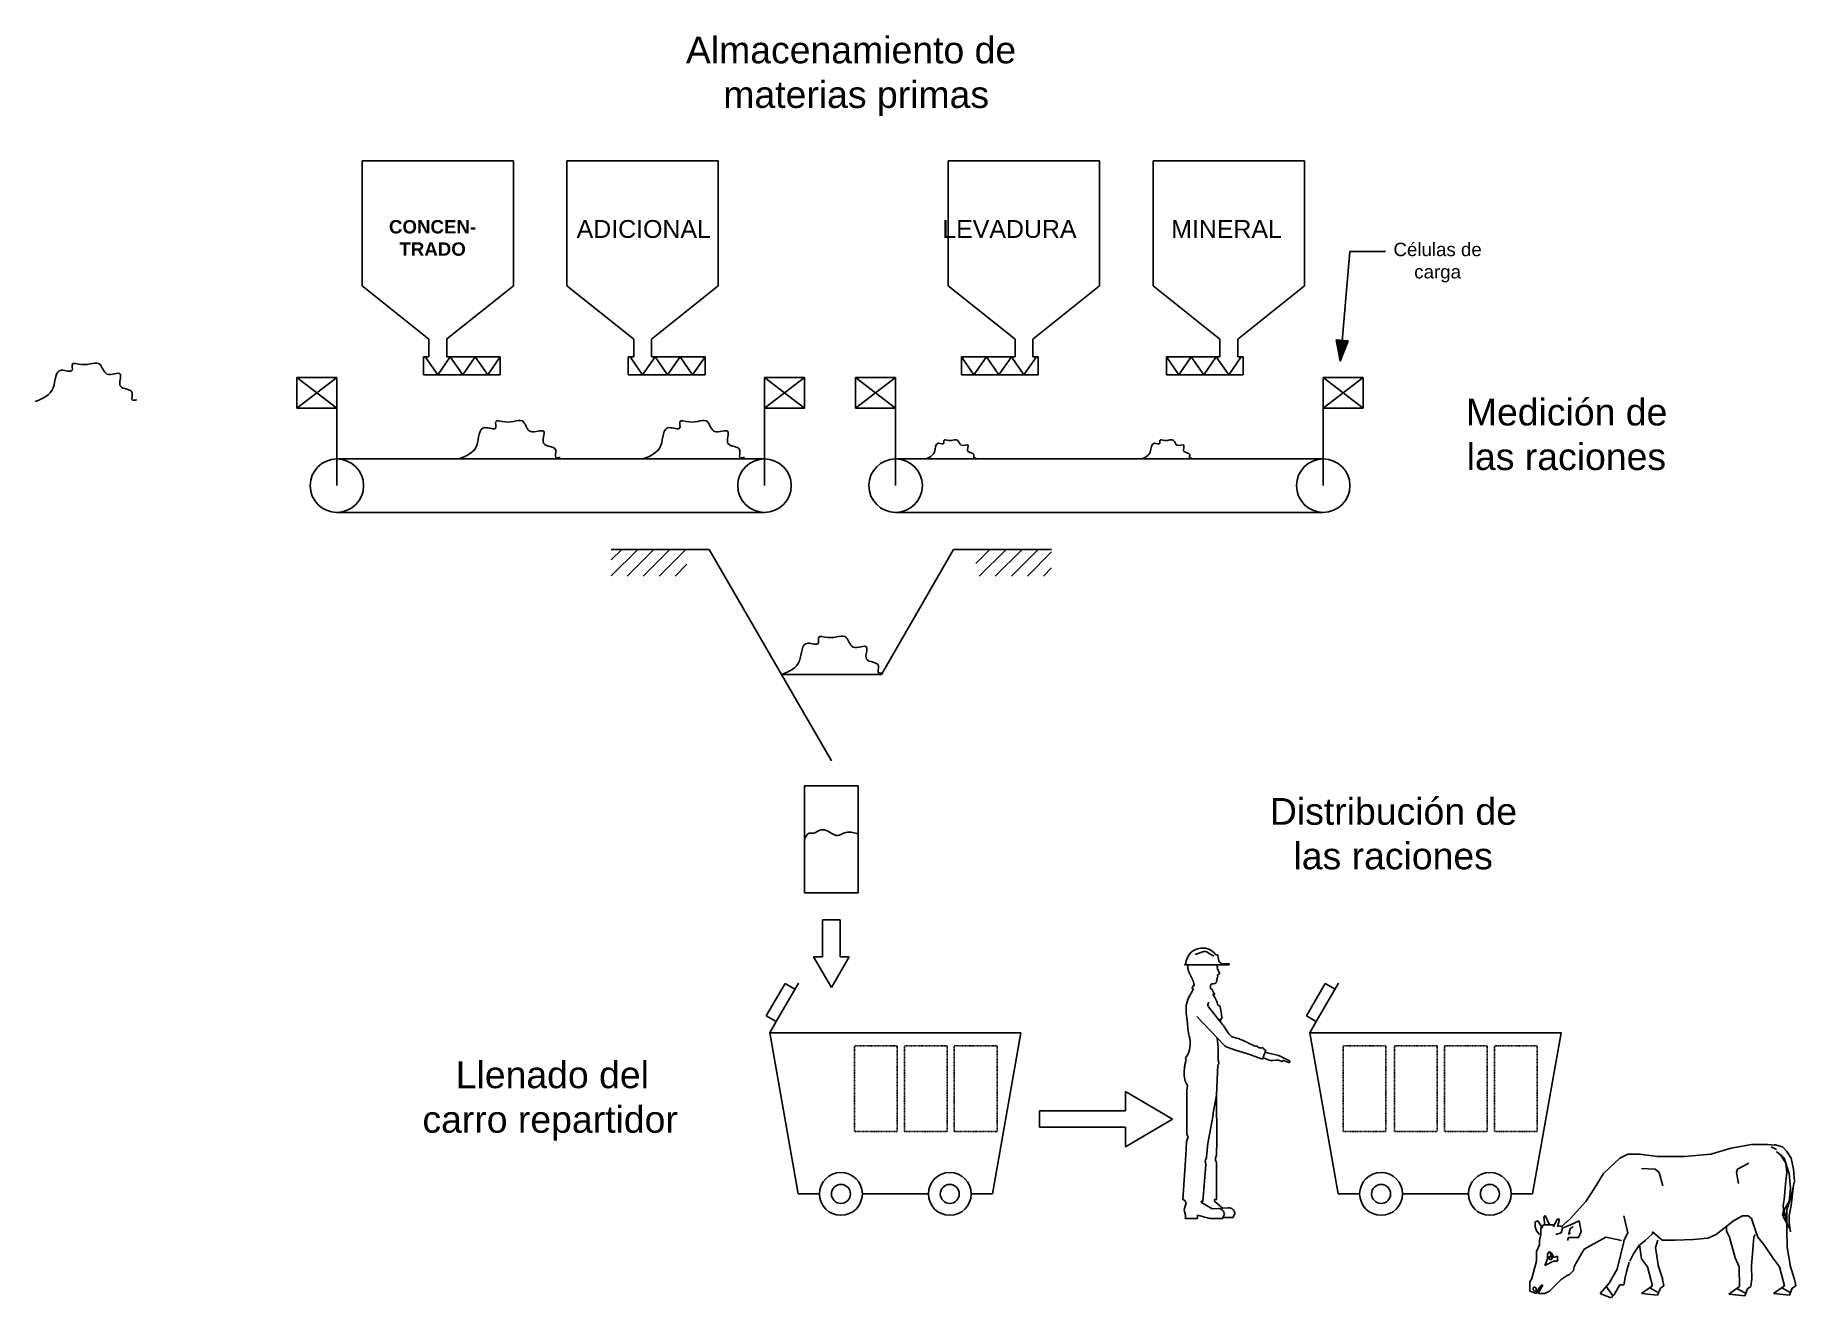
# Model space of a CAD drawing. Header units: millimetres. Extents: x 546 to 10419, y -3147 to 3936.
import ezdxf
from ezdxf import colors
from ezdxf.entities.mleader import LeaderData, LeaderLine
from ezdxf.math import Vec2, Vec3

# ---------------------------------------------------------------- set-up
doc = ezdxf.new("R2010")
doc.units = ezdxf.units.MM
doc.header["$LTSCALE"] = 0.1
doc.linetypes.add('ACAD_ISO03W100', pattern=[30, 12, -18])
for name, color, linetype in [('1_6_1_ANIMALES', 7, 'Continuous'), ('Arrow', 7, 'Continuous'), ('Containers', 7, 'Continuous'), ('ConveyorBelt', 7, 'Continuous'), ('Gates', 7, 'Continuous'), ('HidContainers', 7, 'ACAD_ISO03W100'), ('Hopper', 7, 'Continuous'), ('Texto', 7, 'Continuous'), ('UberCow', 7, 'Continuous')]:
    doc.layers.add(name, color=color, linetype=linetype)
doc.styles.get("Standard").update_dxf_attribs({"font": 'arial.ttf'})

# ---------------------------------------------------------------- blocks, each defined once
blk = doc.blocks.new('A$C38B57B0F')
at = {"color": 7, "linetype": 'Continuous'}
for points in [[(6.59, 52.81, 0.692726), (0.58, 51.11)], [(5.06, 53.24, 0.226877), (3.76, 53.37)], [(0.28, 50.83, 0.389983), (0.58, 51.11)], [(0.96, 50.83, 0.015987), (0.96, 50.25)], [(0.96, 50.25, 0.06008), (1.02, 49.89)], [(7.02, 52.58, 0.427331), (6.66, 52.83)], [(6.87, 50.28, 0.371353), (6.89, 50.04)], [(6.87, 50.28, 0.201449), (6.9, 50.4)], [(6.92, 49.99, 0.097149), (6.89, 50.04)], [(7.2, 51.59, 0.065543), (7.22, 51.51)], [(7.22, 51.51, 0.291822), (8.05, 50.99)], [(1.8, 46.08, 0.136112), (1.96, 46.63)], [(2.11, 46, 0.049019), (1.83, 45.48)], [(2.26, 46.58, 0.076394), (2.21, 46.99)], [(5.85, 46.99, 0.414214), (5.55, 46.69)], [(5.55, 46.08, 0.013597), (5.55, 46)], [(5.86, 45.94, 0.120874), (6.06, 45.4)], [(6.15, 46.99, 0.414213), (6.76, 47.6)], [(6.83, 48, 0.333283), (6.76, 47.6)], [(6.83, 48, 0.425323), (6.83, 48.13)], [(6.98, 48.83, 0.369055), (6.92, 48.73)], [(6.92, 48.24, 0.391022), (6.99, 48.35)], [(7.21, 48.91, 0.438781), (7.3, 49.11)], [(1.15, 44.31, 0.161542), (0.74, 40.63)], [(5.22, 43.32, 0.443083), (5.1, 42.43)], [(7.03, 42.69, 0.063949), (5.98, 44.96)], [(6.4, 44.85, 0.016026), (6.06, 45.4)], [(7.79, 39.98, 0.067829), (7.35, 42.69)], [(0.89, 39.11, 0.048902), (1.35, 36.08)], [(7.49, 39.39, 0.00823), (7.49, 39.72, 0.006713), (7.49, 39.98)], [(8.24, 38.41, 0.020725), (7.95, 38.82)], [(0.76, 32.47, 0.197435), (1.35, 36.08)], [(9.19, 37, 0.217672), (10.47, 36.2)], [(11.95, 35.69, 0.07356), (10.26, 36.23)], [(12.42, 35.47, 0.026226), (12.45, 35.45)], [(8.25, 34.71, 0.116337), (8.83, 34.33)], [(12.91, 35.25, 0.089934), (13, 35.18)], [(13.73, 32.73, 0.013147), (13.42, 32.83)], [(13.98, 34.71, 0.021373), (14.45, 34.5)], [(14.45, 34.5, 0.203959), (14.69, 34.51)], [(14.91, 34.44, 0.414212), (14.71, 34.52)], [(14.92, 34.42, 0.198912), (15.09, 34.26)], [(15.18, 34.23, 0.116434), (15.87, 34.15)], [(16.06, 34.14, 0.116434), (15.92, 34.16)], [(16.16, 32.19, 0.072027), (16.07, 32.22)], [(16.22, 33.92, 0.414212), (16.13, 34.11)], [(16.22, 33.92, 0.414214), (16.26, 33.84)], [(16.4, 32.06, 0.035491), (16.59, 31.97)], [(16.54, 33.28, 0.027671), (16.7, 33.23)], [(19.45, 32.52, 0.058821), (19.12, 32.65)], [(0.58, 31.54, 0.082763), (0.27, 28.51)], [(0.57, 31.5, 0.082763), (0.27, 28.47)], [(0.27, 28.47, 0.109772), (0.88, 26.65)], [(17.3, 31.72, 0.116434), (17.99, 31.64)], [(19.31, 31.63, 0.116434), (18.62, 31.71)], [(19.83, 31.44, 0.414212), (20.03, 31.53, 0.414212), (19.94, 31.72)], [(21.21, 31.26, 0.414212), (21.42, 31.36, 0.378246), (21.34, 31.56)], [(0.88, 26.65, 0.036176), (0.81, 22.44)], [(0.81, 22.44, 0.013622), (0.81, 22.36)], [(0.75, 15.58, 0.093886), (0.7, 15.36)], [(0.81, 16.91, 0.176713), (0.95, 16.51)], [(1.01, 16.18, 0.284079), (0.96, 16.5)], [(0.6, 12.67, 0.008212), (0.61, 12.69)], [(0.6, 12.67, 0.008212), (0.61, 12.69)], [(0.6, 12.64, 0.008212), (0.6, 12.66)], [(0.6, 12.64, 0.008212), (0.6, 12.66)], [(4.59, 11.86, 0.265986), (4.57, 10.96)], [(4.6, 10.79, 0.145059), (4.57, 10.96)], [(4.6, 11.87, 0.116433), (4.73, 12.26)], [(6.59, 12.28, 0.265987), (6.64, 11.38)], [(6.59, 12.28, 0.116433), (6.69, 12.69)], [(6.69, 3.82), (6.69, 11.21, 0.14506), (6.64, 11.38)], [(0.66, 3.14, 0.005303), (0.24, 3.71)], [(0.31, 1.99, 0.140426), (0.3, 1.4)], [(4.89, 0.11, 0.05148), (2.93, 0.62)], [(4.89, 0.11, 0.089818), (5.42, 0.01)], [(8.31, 0.77, 0.430511), (7.03, 1.98)], [(10.39, 0.93, 0.430512), (9.11, 2.14)]]:
    blk.add_lwpolyline(points, format="xyb", dxfattribs=at)
for points in [[(2.42, 52.9), (3.76, 53.37)], [(5.06, 53.24), (6.21, 52.53)], [(8.04, 50.98), (9.24, 50.98), (9.24, 50.83), (0.28, 50.83)], [(1.02, 49.89), (1.03, 49.87), (1.03, 49.84), (1.04, 49.82), (1.05, 49.8), (1.06, 49.76), (1.07, 49.73), (1.08, 49.7), (1.09, 49.68), (1.09, 49.65), (1.1, 49.63), (1.11, 49.6), (1.12, 49.57), (1.13, 49.55), (1.14, 49.53), (1.15, 49.5), (1.16, 49.47), (1.17, 49.45), (1.17, 49.43), (1.18, 49.41), (1.19, 49.39), (1.2, 49.37), (1.21, 49.34), (1.22, 49.31), (1.23, 49.29), (1.24, 49.26), (1.25, 49.25), (1.26, 49.21), (1.27, 49.19), (1.28, 49.17), (1.29, 49.14), (1.3, 49.11), (1.31, 49.09), (1.32, 49.07), (1.33, 49.06), (1.34, 49.03), (1.36, 49), (1.37, 48.97), (1.38, 48.95), (1.39, 48.92), (1.41, 48.89), (1.42, 48.87), (1.43, 48.84), (1.45, 48.81), (1.47, 48.77), (1.49, 48.74), (1.5, 48.71), (1.53, 48.66), (1.55, 48.62), (1.58, 48.56), (1.61, 48.51), (1.65, 48.43), (1.68, 48.37), (1.7, 48.33), (1.71, 48.3), (1.74, 48.25), (1.75, 48.23), (1.76, 48.21), (1.78, 48.17), (1.8, 48.13), (1.81, 48.11), (1.83, 48.08), (1.84, 48.06), (1.85, 48.04), (1.85, 48.02), (1.87, 47.99), (1.88, 47.97), (1.89, 47.95), (1.9, 47.93), (1.91, 47.9), (1.92, 47.87), (1.93, 47.85), (1.94, 47.82), (1.95, 47.8), (1.96, 47.78), (1.97, 47.76), (1.98, 47.74), (1.98, 47.72), (1.99, 47.7), (2, 47.67), (2.01, 47.65), (2.02, 47.62), (2.03, 47.6), (2.04, 47.58), (2.05, 47.55), (2.06, 47.53), (2.06, 47.51), (2.07, 47.48), (2.08, 47.45), (2.09, 47.42), (2.1, 47.4), (2.11, 47.37), (2.11, 47.35), (2.12, 47.33), (2.13, 47.31), (2.13, 47.29), (2.14, 47.27), (2.15, 47.23), (2.16, 47.2), (2.16, 47.18), (2.17, 47.15), (2.18, 47.13), (2.19, 47.1), (2.19, 47.07), (2.2, 47.05), (2.2, 47.02), (2.21, 46.99)], [(6.59, 52.81), (6.66, 52.83)], [(6.9, 50.4), (6.82, 50.83)], [(7.3, 49.11), (6.92, 49.99)], [(7.02, 52.58), (7.2, 51.59)], [(1.8, 46.08), (2.11, 46)], [(1.96, 46.63), (2.26, 46.58)], [(5.55, 46.69), (5.55, 46)], [(5.55, 46), (5.86, 45.94)], [(5.85, 46.99), (6.15, 46.99)], [(6.92, 48.24), (6.76, 48.2)], [(6.83, 48.13), (6.76, 48.2)], [(6.99, 48.35), (6.92, 48.73)], [(6.98, 48.83), (7.21, 48.91)], [(1.15, 44.31), (1.83, 45.48)], [(5.09, 42.42), (7.95, 38.82)], [(5.98, 44.96), (6.4, 44.85)], [(7.03, 42.69), (7.35, 42.69)], [(0.74, 40.63), (0.89, 39.11)], [(2.78, 40.48), (8.25, 34.71)], [(7.49, 39.98), (7.79, 39.98)], [(7.04, 34.26), (6.88, 36.15)], [(8.24, 38.41), (9.19, 37)], [(11.95, 35.69), (12.45, 35.45)], [(12.45, 35.45), (12.86, 35.3)], [(12.91, 35.25), (12.86, 35.31)], [(0.66, 32.49), (0.51, 31.9)], [(0.66, 32.49), (0.51, 31.9)], [(0.51, 31.9), (0.66, 31.87)], [(0.51, 31.9), (0.66, 31.87)], [(0.66, 31.83), (0.57, 31.5)], [(0.66, 31.87), (0.58, 31.54)], [(0.66, 31.87), (0.58, 31.54)], [(0.66, 32.49), (0.76, 32.47)], [(0.66, 32.49), (0.76, 32.47)], [(7.04, 34.26), (7.04, 31.45)], [(8.83, 34.33), (10.5, 33.72)], [(10.5, 33.72), (13.42, 32.83)], [(13, 35.18), (13.98, 34.7)], [(13.73, 32.73), (15.96, 31.91)], [(14.69, 34.51), (14.71, 34.52)], [(14.91, 34.44), (14.92, 34.42)], [(15.09, 34.26), (15.18, 34.23)], [(15.87, 34.15), (15.92, 34.16)], [(16.62, 33.71), (15.96, 31.91)], [(16.06, 34.14), (16.13, 34.11)], [(16.4, 32.06), (16.16, 32.19)], [(16.22, 33.92), (16.22, 33.92)], [(16.26, 33.84), (16.62, 33.71)], [(16.54, 33.28), (16.47, 33.31)], [(16.59, 31.97), (17.3, 31.72)], [(16.7, 33.23), (19.12, 32.65)], [(19.45, 32.52), (21.34, 31.56)], [(6.73, 24.66), (6.97, 30.8)], [(6.97, 30.84), (7.12, 30.82)], [(6.97, 30.84), (7.12, 30.82)], [(7.04, 31.45), (7.19, 31.42)], [(7.04, 31.45), (7.19, 31.42)], [(7.12, 30.82), (7.19, 31.21)], [(7.12, 30.82), (7.19, 31.21)], [(7.19, 31.42), (7.19, 31.23)], [(7.19, 31.42), (7.19, 31.23)], [(18.62, 31.71), (17.99, 31.64)], [(19.83, 31.44), (19.31, 31.63)], [(21.21, 31.26), (19.94, 31.72)], [(0.81, 16.87), (0.81, 22.36)], [(6, 20.77), (6.73, 24.66)], [(6.76, 15.54), (6.73, 24.66)], [(4.97, 15.02), (6.06, 20.76)], [(0.61, 12.69), (0.7, 15.36)], [(0.75, 15.58), (1.01, 16.18)], [(4.97, 15.06), (4.73, 12.26)], [(6.76, 15.57), (6.69, 12.69)], [(0, 3.73), (0.6, 12.67)], [(4.6, 10.79), (3.96, 3.42)], [(0, 3.73), (0.24, 3.71)], [(6.35, 3.82), (6.29, 3.43)], [(6.69, 3.82), (6.35, 3.82)], [(0.3, 1.4), (0.51, 0.62)], [(0.66, 3.14), (0.31, 1.99)], [(0.51, 0.62), (0.51, 0.01)], [(0.51, 0.01), (2.93, 0.01)], [(2.93, 0.62), (2.93, 0.01)], [(3.62, 3.45), (3.75, 3.19)], [(3.96, 3.42), (3.62, 3.45)], [(3.75, 3.19), (5.87, 1.91)], [(5.42, 0.01), (8.01, 0.01)], [(5.87, 1.91), (7.03, 1.98)], [(6.29, 3.43), (7.95, 2.08)], [(7.95, 2.08), (9.11, 2.14)], [(8.01, 0.16), (8.31, 0.77)], [(8.01, 0.17), (10.09, 0.17)], [(8.01, 0.16), (8.01, 0.01)], [(8.01, 0.16), (8.01, 0.01)], [(10.09, 0.32), (10.39, 0.93)], [(10.09, 0.17), (10.09, 0.32)], [(10.09, 0.17), (10.09, 0.32)]]:
    blk.add_lwpolyline(points, dxfattribs=at)
blk.add_point((0.5, 0), dxfattribs=at)

msp = doc.modelspace()

# ---------------------------------------------------------------- hatches: boundary and pattern name
at = {"layer": 'Gates'}
h = msp.add_hatch(color=256, dxfattribs=at)
h.dxf.hatch_style = 1
h.paths.add_polyline_path([(7841.2, 2226.4), (7864.7, 2107.1), (7908.3, 2220.6)])
h = msp.add_hatch(dxfattribs=at)
h.set_pattern_fill('ANSI31', color=256, scale=20)
h.paths.add_polyline_path([(4201.2, 1051), (4076.2, 1051), (3776.2, 1051), (3776.2, 901.3), (4201.2, 901.3)])
h = msp.add_hatch(dxfattribs=at)
h.set_pattern_fill('ANSI31', color=256, scale=20)
h.paths.add_polyline_path([(5820.8, 1051), (5945.8, 1051), (6245.8, 1051), (6245.8, 901.3), (5820.8, 901.3)])

# ---------------------------------------------------------------- linework, layer by layer
for p, q in [((10371.4, -2865.9), (10368.3, -2763.2)), ((9615.1, -2777.7), (9670.4, -2823.9)), ((9631.5, -2865.9), (9645.7, -2823.9)), ((9670.4, -2823.9), (9743, -2823.9)), ((9743, -2823.9), (9845.4, -2820.9)), ((9845.4, -2820.9), (9925, -2813)), ((9925, -2813), (9971.6, -2792.2)), ((10046.7, -2806.5), (10079.8, -2922.4)), ((10184.5, -2806.5), (10171.8, -2944.9)), ((10205.3, -2806.5), (10240.2, -2848.2)), ((10240.2, -2848.2), (10293.9, -2929.1)), ((9643.8, -2937.6), (9631.5, -2865.9)), ((10171.2, -2965.9), (10171.8, -2944.9)), ((10383.6, -2937.6), (10371.4, -2865.9))]:
    msp.add_line(p, q)
at = {"layer": '1_6_1_ANIMALES', "color": 7, "linetype": 'Continuous'}
for p, q in [((9340.3, -2449.2), (9432.3, -2363.1)), ((9432.3, -2363.1), (9476.8, -2342.3)), ((9476.8, -2342.3), (9542.2, -2342.3)), ((9542.2, -2342.3), (9643.8, -2353.6)), ((9643.8, -2353.6), (9795.4, -2353.6)), ((9795.4, -2353.6), (9942.9, -2342.3)), ((9942.9, -2342.3), (10057, -2308.2)), ((10057, -2308.2), (10171.2, -2287.5)), ((10171.2, -2287.5), (10260.2, -2287.5)), ((10260.2, -2287.5), (10300.8, -2290.7)), ((10280.2, -2300.1), (10311.6, -2316.1)), ((10297.3, -2287.5), (10344.6, -2300.1)), ((10311.6, -2326.5), (10353.3, -2363.1)), ((10332.1, -2342.3), (10362.3, -2391)), ((10338.1, -2347.4), (10348.7, -2367.4)), ((10344.6, -2300.1), (10368.3, -2326.5)), ((10353.3, -2363.1), (10381.2, -2449.2)), ((10368.3, -2326.5), (10393.6, -2363.1)), ((10393.6, -2363.1), (10406.2, -2425.9)), ((9290.2, -2532.6), (9340.3, -2449.2)), ((9554.1, -2421.7), (9630.8, -2425.9)), ((9630.8, -2425.9), (9653, -2444.2)), ((9653, -2444.2), (9672.5, -2518.6)), ((10091.2, -2425.9), (10087, -2444.2)), ((10087, -2444.2), (10098.2, -2506.7)), ((10156.1, -2391), (10091.2, -2425.9)), ((10362.3, -2391), (10368.3, -2444.2)), ((10368.3, -2444.2), (10362.3, -2490.2)), ((10381.2, -2449.2), (10389.2, -2532.6)), ((10406.2, -2425.9), (10411.3, -2493.7)), ((9241.4, -2606.2), (9290.2, -2532.6)), ((10362.3, -2490.2), (10353.3, -2595.3)), ((10389.2, -2532.6), (10381.2, -2606.2)), ((10406.2, -2518.6), (10389.2, -2589.5)), ((10406.2, -2514.4), (10393.6, -2630.1)), ((10411.3, -2493.7), (10406.2, -2514.4)), ((9155, -2702), (9241.4, -2606.2)), ((10353.3, -2653.4), (10344.6, -2679.6)), ((10353.3, -2595.3), (10348.7, -2630.1)), ((10348.7, -2630.1), (10353.3, -2686.6)), ((10381.2, -2606.2), (10353.3, -2653.4)), ((10353.3, -2653.4), (10368.3, -2728.5)), ((10389.2, -2589.5), (10368.3, -2653.4)), ((10368.3, -2653.4), (10368.3, -2679.6)), ((10393.6, -2630.1), (10381.2, -2686.6)), ((8972.3, -2714.6), (8957.4, -2721.3)), ((8957.4, -2721.3), (8957.4, -2749.3)), ((8957.4, -2749.3), (8965.6, -2771.6)), ((8997.7, -2756.1), (8972.3, -2714.6)), ((9004.7, -2738.1), (8989.4, -2756.1)), ((8989.4, -2756.1), (8989.4, -2792.2)), ((9038.1, -2738.1), (9004.7, -2738.1)), ((9005.7, -2694.2), (9013.9, -2685.4)), ((9011.2, -2738.1), (9005.7, -2694.2)), ((9013.9, -2685.4), (9038.1, -2738.1)), ((9065.6, -2738.1), (9038.1, -2738.1)), ((9060.3, -2749.3), (9080.6, -2706.3)), ((9080.6, -2706.3), (9094.1, -2706.3)), ((9094, -2706.3), (9082.7, -2749.3)), ((9110.4, -2749.3), (9084.7, -2741.6)), ((9103.1, -2749.3), (9155, -2702)), ((9103.1, -2782.6), (9110.4, -2756.1)), ((9110.4, -2756.1), (9155, -2738.1)), ((9155, -2756.1), (9143.5, -2792.2)), ((9155, -2738.1), (9205.1, -2714.6)), ((9171.3, -2749.3), (9155, -2756.1)), ((9205.1, -2714.6), (9216.3, -2774.7)), ((9454.2, -2686.6), (9476.8, -2782.6)), ((9971.6, -2792.2), (10070.5, -2714.6)), ((10029.5, -2749.3), (10029.5, -2771.6)), ((10070.5, -2714.6), (10120.6, -2686.6)), ((10120.6, -2686.6), (10151.6, -2686.6)), ((10151.6, -2686.6), (10171.2, -2702)), ((10171.2, -2702), (10192, -2763.2)), ((10192, -2763.2), (10205.3, -2806.5)), ((10344.6, -2679.6), (10353.3, -2702)), ((10353.3, -2702), (10368.3, -2728.5)), ((10368.3, -2679.6), (10368.3, -2728.5)), ((10368.3, -2728.5), (10368.3, -2763.2)), ((10368.3, -2728.5), (10381.2, -2756.1)), ((10381.2, -2686.6), (10381.2, -2728.5)), ((10381.2, -2728.5), (10389.2, -2777.7)), ((8965.6, -2771.6), (8980.9, -2792.2)), ((8980.9, -2849.2), (8965.6, -2888.1)), ((8989.4, -2792.2), (8980.9, -2825.6)), ((8980.9, -2825.6), (8980.9, -2849.2)), ((9072.9, -2792.2), (9103.1, -2782.6)), ((9143.5, -2809.5), (9138.9, -2825.6)), ((9143.5, -2792.2), (9155, -2782.6)), ((9199.8, -2809.5), (9143.5, -2809.5)), ((9216.3, -2774.7), (9199.8, -2809.5)), ((9232.7, -2874.5), (9353.8, -2806.5)), ((9353.8, -2806.5), (9441.5, -2825.6)), ((9454.2, -2834.1), (9417.6, -2986)), ((9476.8, -2782.6), (9454.2, -2825.6)), ((9454.2, -2825.6), (9454.2, -2834.1)), ((9508.2, -2901.3), (9542.2, -2849.2)), ((9542.2, -2849.2), (9554.1, -2929.1)), ((9545.3, -2849.2), (9573.7, -2825.6)), ((9573.7, -2825.6), (9615.1, -2788.3)), ((9615.1, -2788.3), (9615.1, -2777.7)), ((10029.5, -2771.6), (10046.7, -2806.5)), ((10192, -2792.2), (10184.5, -2806.5)), ((8965.6, -2941), (8936.2, -3045.2)), ((8965.6, -2888.1), (8965.6, -2941)), ((9026.8, -2929.1), (9011.2, -2966.6)), ((9011.2, -2966.6), (9060.3, -2941)), ((9038.1, -2888.1), (9026.8, -2901.3)), ((9026.8, -2901.3), (9026.8, -2929.1)), ((9030.8, -2917), (9040.9, -2934.1)), ((9038.1, -2888.1), (9053.2, -2920.8)), ((9053.2, -2901.3), (9038.1, -2888.1)), ((9053.2, -2920.8), (9038.1, -2913.3)), ((9038.1, -2913.3), (9038.1, -2920.8)), ((9040.9, -2934.1), (9053.2, -2929.1)), ((9060.3, -2920.8), (9053.2, -2901.3)), ((9053.2, -2929.1), (9053.2, -2917)), ((9082.7, -2913.3), (9060.3, -2920.8)), ((9060.3, -2941), (9082.7, -2941)), ((9082.7, -2941), (9082.7, -2913.3)), ((9176.4, -2973.2), (9185.3, -2955.1)), ((9185.3, -2955.1), (9232.7, -2874.5)), ((9469.7, -3001.4), (9485.1, -2947.6)), ((9488.6, -2941), (9508.2, -2901.3)), ((9554.1, -2929.1), (9587.6, -2973.2)), ((9648.1, -2966.6), (9643.8, -2937.6)), ((10079.8, -2922.4), (10102, -2973.1)), ((10293.9, -2929.1), (10327.4, -2973.2)), ((10388, -2966.6), (10383.6, -2937.6)), ((8936.2, -3045.2), (8927.8, -3054.9)), ((8927.8, -3054.9), (8927.8, -3109.1)), ((9038.1, -3109.1), (9103.1, -3045.2)), ((9103.1, -3045.2), (9136, -3022.4)), ((9136, -3022.4), (9150.9, -3016.3)), ((9150.9, -3016.3), (9172.8, -2994)), ((9172.8, -2994), (9176.4, -2973.2)), ((9417.6, -2986), (9371.6, -3065.2)), ((9454.2, -3074.6), (9462.6, -3033.8)), ((9462.6, -3033.8), (9469.7, -3001.4)), ((9587.6, -2973.2), (9615.1, -3080)), ((9672.5, -3045.2), (9648.1, -2966.6)), ((9669.7, -3036.1), (9679.1, -3080)), ((10102, -2973.1), (10103.8, -3083.4)), ((10171.6, -3038.7), (10167.8, -3083.4)), ((10171.6, -3048.2), (10171.2, -2965.9)), ((10327.4, -2973.2), (10355, -3080)), ((10412.4, -3045.2), (10388, -2966.6)), ((10409.6, -3036.1), (10419, -3080)), ((8927.8, -3109.1), (8965.6, -3123.1)), ((8947, -3093.3), (8952.5, -3086.3)), ((8947, -3097.6), (8947, -3093.3)), ((8947, -3101.7), (8947, -3097.6)), ((8952.9, -3109.1), (8947, -3101.7)), ((8952.9, -3085.8), (8962.3, -3093.3)), ((8962.3, -3109.1), (8952.9, -3109.1)), ((8962.3, -3093.3), (8962.3, -3109.1)), ((8965.6, -3123.1), (8972.3, -3101.7)), ((8972.3, -3101.7), (8989.4, -3080)), ((8986.5, -3097.6), (8975.5, -3119.4)), ((8975.5, -3119.4), (8977.2, -3123.1)), ((8977.2, -3123.1), (8990.2, -3123.6)), ((8986.5, -3097.6), (8980.9, -3109.1)), ((8987.6, -3096), (8986.5, -3097.6)), ((8997.7, -3080), (8987.6, -3096)), ((8989.4, -3080), (8997.7, -3074.6)), ((8989.4, -3123.1), (9011.2, -3123.1)), ((8997.7, -3074.6), (8997.7, -3080)), ((9011.2, -3123.1), (9038.1, -3109.1)), ((9371.6, -3065.2), (9321.5, -3123.1)), ((9321.5, -3123.1), (9381.3, -3147.2)), ((9353.8, -3080), (9391, -3132.2)), ((9384.7, -3147.2), (9394.7, -3132.2)), ((9397.7, -3132.2), (9432.3, -3074.6)), ((9432.3, -3074.6), (9454.2, -3074.6)), ((9615.1, -3080), (9554.1, -3123.1)), ((9554.1, -3123.1), (9643.8, -3132.2)), ((9604.2, -3093.3), (9643.8, -3115.8)), ((9643.8, -3132.2), (9659.6, -3093.3)), ((9659.6, -3093.3), (9679.1, -3080)), ((9679.1, -3080), (9679.1, -3080)), ((10103.8, -3083.4), (10042.7, -3126.5)), ((10042.7, -3126.5), (10132.4, -3135.6)), ((10092.9, -3096.7), (10132.4, -3119.2)), ((10132.4, -3135.6), (10148.3, -3096.7)), ((10148.3, -3096.7), (10167.8, -3083.4)), ((10167.8, -3083.4), (10167.8, -3083.4)), ((10355, -3080), (10293.9, -3123.1)), ((10293.9, -3123.1), (10383.6, -3132.2)), ((10344.1, -3093.3), (10383.6, -3115.8)), ((10383.6, -3132.2), (10399.5, -3093.3)), ((10399.5, -3093.3), (10419, -3080)), ((10419, -3080), (10419, -3080))]:
    msp.add_line(p, q, dxfattribs=at)
at = {"layer": 'Arrow'}
for p, q in [((5011, -1025.9), (4961, -1025.9)), ((4961, -1025.9), (4961, -1233.9)), ((5011, -1025.9), (5061, -1025.9)), ((5061, -1025.9), (5061, -1233.9)), ((4961, -1233.9), (4911, -1233.9)), ((4911, -1233.9), (5011, -1406)), ((5111, -1233.9), (5011, -1406)), ((5061, -1233.9), (5111, -1233.9)), ((6659.9, -2098.9), (6659.9, -1989.9)), ((6659.9, -1989.9), (6924.1, -2144.8)), ((6177.3, -2144.8), (6177.3, -2098.9)), ((6177.3, -2098.9), (6659.9, -2098.9)), ((6177.3, -2144.8), (6177.3, -2190.8)), ((6659.9, -2299.8), (6924.1, -2144.8)), ((6177.3, -2190.8), (6659.9, -2190.8)), ((6659.9, -2190.8), (6659.9, -2299.8))]:
    msp.add_line(p, q, dxfattribs=at)
at = {"layer": 'Containers'}
for p, q in [((4861, -275.2), (5161, -275.2)), ((4861, -875.2), (4861, -275.2)), ((5161, -275.2), (5161, -875.2)), ((5161, -875.2), (4861, -875.2))]:
    msp.add_line(p, q, dxfattribs=at)
msp.add_open_spline([(4861, -575.2), (4867.6, -559.3), (4878, -534.1), (4917, -545.7), (4942.5, -519.4), (4993.8, -521.5), (5037.7, -569.7), (5087.8, -532.3), (5129.2, -535), (5151.5, -542.2), (5161, -545.9)], degree=3, knots=[0, 0, 0, 0, 43.251166, 68.453986, 103.332519, 141.736871, 210.456227, 261.310662, 300.915142, 331.506371, 331.506371, 331.506371, 331.506371], dxfattribs=at)
at = {"layer": 'ConveyorBelt'}
for p, q in [((2753.6, 2231.4), (2753.6, 2131.4)), ((2853.6, 2131.4), (2853.6, 2231.4)), ((3902.2, 2231.4), (3902.2, 2131.4)), ((4002.2, 2131.4), (4002.2, 2231.4)), ((6040.6, 2131.4), (6040.6, 2231.4)), ((6140.6, 2231.4), (6140.6, 2131.4)), ((7189.2, 2131.4), (7189.2, 2231.4)), ((7289.2, 2231.4), (7289.2, 2131.4)), ((2753.6, 2131.4), (2723.6, 2131.4)), ((2723.6, 2131.4), (2723.6, 2031.4)), ((2733.4, 2131.4), (2803.5, 2031.4)), ((2873.5, 2131.4), (2803.5, 2031.4)), ((3153.6, 2131.4), (2853.6, 2131.4)), ((2873.5, 2131.4), (2943.5, 2031.4)), ((3013.5, 2131.4), (2943.5, 2031.4)), ((3013.5, 2131.4), (3083.6, 2031.4)), ((3153.6, 2131.4), (3083.6, 2031.4)), ((3153.6, 2031.4), (3153.6, 2131.4)), ((3902.2, 2131.4), (3872.2, 2131.4)), ((3872.2, 2131.4), (3872.2, 2031.4)), ((3882.1, 2131.4), (3952.1, 2031.4)), ((4022.1, 2131.4), (3952.1, 2031.4)), ((4302.2, 2131.4), (4002.2, 2131.4)), ((4022.1, 2131.4), (4092.1, 2031.4)), ((4162.2, 2131.4), (4092.1, 2031.4)), ((4162.2, 2131.4), (4232.2, 2031.4)), ((4302.2, 2131.4), (4232.2, 2031.4)), ((4302.2, 2031.4), (4302.2, 2131.4)), ((5740.6, 2031.4), (5740.6, 2131.4)), ((5740.6, 2131.4), (6040.6, 2131.4)), ((5740.6, 2131.4), (5810.6, 2031.4)), ((5880.6, 2131.4), (5810.6, 2031.4)), ((5880.6, 2131.4), (5950.7, 2031.4)), ((6020.7, 2131.4), (5950.7, 2031.4)), ((6020.7, 2131.4), (6090.7, 2031.4)), ((6160.7, 2131.4), (6090.7, 2031.4)), ((6140.6, 2131.4), (6170.6, 2131.4)), ((6170.6, 2131.4), (6170.6, 2031.4)), ((6889.2, 2031.4), (6889.2, 2131.4)), ((6889.2, 2131.4), (7189.2, 2131.4)), ((6889.2, 2131.4), (6959.3, 2031.4)), ((7029.3, 2131.4), (6959.3, 2031.4)), ((7029.3, 2131.4), (7099.3, 2031.4)), ((7169.3, 2131.4), (7099.3, 2031.4)), ((7169.3, 2131.4), (7239.3, 2031.4)), ((7309.4, 2131.4), (7239.3, 2031.4)), ((7289.2, 2131.4), (7319.2, 2131.4)), ((7319.2, 2131.4), (7319.2, 2031.4)), ((2723.6, 2031.4), (2753.6, 2031.4)), ((2753.6, 2031.4), (3153.6, 2031.4)), ((3872.2, 2031.4), (3902.2, 2031.4)), ((3902.2, 2031.4), (4302.2, 2031.4)), ((6140.6, 2031.4), (5740.6, 2031.4)), ((6170.6, 2031.4), (6140.6, 2031.4)), ((7289.2, 2031.4), (6889.2, 2031.4)), ((7319.2, 2031.4), (7289.2, 2031.4)), ((4635.8, 1559), (2238, 1559)), ((7768.9, 1559), (5371.1, 1559)), ((4635.8, 1259), (2238, 1259)), ((7768.9, 1259), (5371.1, 1259))]:
    msp.add_line(p, q, dxfattribs=at)
for centre in [(2238, 1409), (4635.8, 1409), (5371.1, 1409), (7768.9, 1409), (7768.9, 1409)]:
    msp.add_circle(centre, 150, dxfattribs=at)
for centre in [(2238, 1409), (5371.1, 1409)]:
    msp.add_arc(centre, 150, 90, 270, dxfattribs=at)
at = {"layer": 'Gates'}
for p, q in [((7864.7, 2107.1), (7841.2, 2226.4)), ((7908.3, 2220.6), (7841.2, 2226.4)), ((7864.7, 2107.1), (7908.3, 2220.6)), ((2238, 2016.1), (2014, 2016.1)), ((2014, 2016.1), (2014, 1843)), ((2238, 1843), (2014, 2016.1)), ((2238, 2016.1), (2014, 1843)), ((2238, 1409), (2238, 2016.1)), ((4635.8, 1409), (4635.8, 2016.1)), ((4635.8, 2016.1), (4859.9, 2016.1)), ((4859.9, 1843), (4635.8, 2016.1)), ((4859.9, 2016.1), (4635.8, 1843)), ((4859.9, 2016.1), (4859.9, 1843)), ((5371.1, 2016.1), (5147, 2016.1)), ((5147, 2016.1), (5147, 1843)), ((5371.1, 1843), (5147, 2016.1)), ((5371.1, 2016.1), (5147, 1843)), ((5371.1, 1409), (5371.1, 2016.1)), ((7768.9, 1409), (7768.9, 2016.1)), ((7768.9, 2016.1), (7992.9, 2016.1)), ((7992.9, 1843), (7768.9, 2016.1)), ((7992.9, 2016.1), (7768.9, 1843)), ((7992.9, 2016.1), (7992.9, 1843)), ((2014, 1843), (2238, 1843)), ((4859.9, 1843), (4635.8, 1843)), ((5147, 1843), (5371.1, 1843)), ((7992.9, 1843), (7768.9, 1843)), ((4076.2, 1051), (3776.2, 1051)), ((4326.2, 1051), (4076.2, 1051)), ((4326.2, 1051), (4731, 349.8)), ((5695.8, 1051), (5291, 349.8)), ((5695.8, 1051), (5995.8, 1051)), ((5945.8, 1051), (6245.8, 1051)), ((4731, 349.8), (5011, 349.8)), ((4731, 349.8), (5011, -135.2)), ((5291, 349.8), (5011, 349.8)), ((4824.5, -2564.5), (4944.5, -2564.5)), ((5554.7, -2564.5), (5184.5, -2564.5)), ((5914.7, -2564.5), (5794.7, -2564.5)), ((7853.3, -2564.5), (7973.3, -2564.5)), ((8583.4, -2564.5), (8213.3, -2564.5)), ((8943.4, -2564.5), (8823.4, -2564.5))]:
    msp.add_line(p, q, dxfattribs=at)
for centre in [(5064.5, -2564.5), (5674.7, -2564.5), (8093.3, -2564.5), (8703.4, -2564.5)]:
    msp.add_circle(centre, 120, dxfattribs=at)
at = {"layer": 'HidContainers'}
for p, q in [((5140, -1734.2), (5380, -1734.2)), ((5140, -2214.2), (5140, -1734.2)), ((5380, -1734.2), (5380, -2214.2)), ((5420, -1734.2), (5660, -1734.2)), ((5420, -2214.2), (5420, -1734.2)), ((5660, -1734.2), (5660, -2214.2)), ((5700, -1734.2), (5940, -1734.2)), ((5700, -2214.2), (5700, -1734.2)), ((5940, -1734.2), (5940, -2214.2)), ((7880.1, -1734.2), (8120.1, -1734.2)), ((7880.1, -2214.2), (7880.1, -1734.2)), ((8120.1, -1734.2), (8120.1, -2214.2)), ((8168.8, -1734.2), (8408.8, -1734.2)), ((8168.8, -2214.2), (8168.8, -1734.2)), ((8408.8, -1734.2), (8408.8, -2214.2)), ((8448.8, -1734.2), (8688.8, -1734.2)), ((8448.8, -2214.2), (8448.8, -1734.2)), ((8688.8, -1734.2), (8688.8, -2214.2)), ((8728.8, -1734.2), (8968.8, -1734.2)), ((8728.8, -2214.2), (8728.8, -1734.2)), ((8968.8, -1734.2), (8968.8, -2214.2)), ((5380, -2214.2), (5140, -2214.2)), ((5660, -2214.2), (5420, -2214.2)), ((5940, -2214.2), (5700, -2214.2)), ((8120.1, -2214.2), (7880.1, -2214.2)), ((8408.8, -2214.2), (8168.8, -2214.2)), ((8688.8, -2214.2), (8448.8, -2214.2)), ((8968.8, -2214.2), (8728.8, -2214.2))]:
    msp.add_line(p, q, dxfattribs=at)
at = {"layer": 'Hopper'}
for p, q in [((2379.2, 2529.4), (2379.2, 3231.8)), ((2379.2, 3231.8), (2803.5, 3231.8)), ((3227.8, 3231.8), (2803.5, 3231.8)), ((3227.8, 2529.4), (3227.8, 3231.8)), ((3527.8, 2529.4), (3527.8, 3231.8)), ((3527.8, 3231.8), (3952.1, 3231.8)), ((4376.4, 3231.8), (3952.1, 3231.8)), ((4376.4, 2529.4), (4376.4, 3231.8)), ((5666.4, 2529.4), (5666.4, 3231.8)), ((5666.4, 3231.8), (6090.7, 3231.8)), ((6515, 3231.8), (6090.7, 3231.8)), ((6515, 2529.4), (6515, 3231.8)), ((6815, 2529.4), (6815, 3231.8)), ((6815, 3231.8), (7239.3, 3231.8)), ((7663.7, 3231.8), (7239.3, 3231.8)), ((7663.7, 2529.4), (7663.7, 3231.8)), ((2753.6, 2231.4), (2379.2, 2529.4)), ((2853.4, 2231.4), (3227.8, 2529.4)), ((3902.2, 2231.4), (3527.8, 2529.4)), ((4002, 2231.4), (4376.4, 2529.4)), ((6040.8, 2231.4), (5666.4, 2529.4)), ((6140.6, 2231.4), (6515, 2529.4)), ((7189.4, 2231.4), (6815, 2529.4)), ((7289.2, 2231.4), (7663.7, 2529.4))]:
    msp.add_line(p, q, dxfattribs=at)
at = {"layer": 'UberCow'}
for p, q in [((4701.5, -1597.7), (4826.2, -1381.8)), ((7730.3, -1597.7), (7855, -1381.8)), ((4646, -1565.6), (4750.9, -1383.9)), ((4806.5, -1415.9), (4750.9, -1383.9)), ((7674.8, -1565.6), (7779.7, -1383.9)), ((7835.2, -1415.9), (7779.7, -1383.9)), ((4701.5, -1597.7), (4646, -1565.6)), ((7730.3, -1597.7), (7674.8, -1565.6)), ((4665.1, -1660.7), (4701.5, -1597.7)), ((4665.1, -1660.7), (6074, -1660.7)), ((6074, -1660.7), (4665.1, -1660.7)), ((4665.1, -1660.7), (4824.5, -2564.5)), ((6074, -1660.7), (5914.7, -2564.5)), ((7693.9, -1660.7), (7730.3, -1597.7)), ((7693.9, -1660.7), (9102.8, -1660.7)), ((9102.8, -1660.7), (7693.9, -1660.7)), ((7693.9, -1660.7), (7853.3, -2564.5)), ((9102.8, -1660.7), (8943.4, -2564.5))]:
    msp.add_line(p, q, dxfattribs=at)
for centre in [(5064.5, -2564.5), (5674.7, -2564.5), (8093.3, -2564.5), (8703.4, -2564.5)]:
    msp.add_circle(centre, 53.3, dxfattribs=at)
for points in [[(546.2, 1881.4), (647.3, 1957.4), (693.4, 2056.6), (753.7, 2056.6), (753.7, 2088.5), (806.9, 2088.5), (909.7, 2088.5), (948.7, 2035.3), (1023.2, 2035.3), (1023.2, 1968), (1090.6, 1929.1), (1090.6, 1890.1), (1115.4, 1890.1)], [(2920.9, 1559), (3022.1, 1635.1), (3068.2, 1734.3), (3128.4, 1734.3), (3128.4, 1766.1), (3181.6, 1766.1), (3284.5, 1766.1), (3323.5, 1713), (3397.9, 1713), (3397.9, 1645.7), (3465.3, 1606.8), (3465.3, 1567.8), (3490.1, 1567.8)], [(3953.8, 1559), (4054.9, 1635.1), (4101, 1734.3), (4161.3, 1734.3), (4161.3, 1766.1), (4214.5, 1766.1), (4317.3, 1766.1), (4356.3, 1713), (4430.8, 1713), (4430.8, 1645.7), (4498.2, 1606.8), (4498.2, 1567.8), (4523, 1567.8)], [(5537.9, 1559), (5588.4, 1597.1), (5611.5, 1646.7), (5641.6, 1646.7), (5641.6, 1662.6), (5668.2, 1662.6), (5719.6, 1662.6), (5739.1, 1636), (5776.4, 1636), (5776.4, 1602.4), (5810.1, 1582.9), (5810.1, 1563.4), (5822.5, 1563.4)], [(6748.4, 1559), (6799, 1597.1), (6822, 1646.7), (6852.2, 1646.7), (6852.2, 1662.6), (6878.8, 1662.6), (6930.2, 1662.6), (6949.7, 1636), (6986.9, 1636), (6986.9, 1602.4), (7020.6, 1582.9), (7020.6, 1563.4), (7033, 1563.4)], [(4731, 349.8), (4832.1, 425.8), (4878.2, 525), (4938.5, 525), (4938.5, 556.9), (4991.7, 556.9), (5094.5, 556.9), (5133.5, 503.7), (5208, 503.7), (5208, 436.4), (5275.4, 397.5), (5275.4, 358.5), (5300.2, 358.5)]]:
    msp.add_spline(points, degree=3, dxfattribs=at)

# ---------------------------------------------------------------- block references
at = {"xscale": 28, "yscale": 28, "zscale": 28}
msp.add_blockref('A$C38B57B0F', (6982.3, -2701.8), dxfattribs=at)

# ---------------------------------------------------------------- texts
at = {"layer": 'Texto'}
for s, width, insert, char_height, attachment_point in [('\\pi1203.83536;Almacenamiento de\\P\\pi1355.21667; materias primas', 4251.054, (2991.4, 3928), 150, 1), ('\\pi57.04887;{\\fArial|b1|i0|c0|p34;CONCEN-\\P\\pi115.62664;TRADO}', 597.3, (2472.8, 2898.9), 75, 1), ('\\pi-75.36075;ADICIONAL', 597.3, (3657.7, 2898.9), 100, 1), ('LEVADURA', 597.3, (6385.7, 2898.9), 100, 3), ('MINERAL', 597.3, (7537.1, 2898.9), 100, 3), ('\\pi1572.6962;Medición de \\P\\pi1577.19825;las raciones', 4251.054, (6996.3, 1896.6), 150, 1), ('\\pi1444.95064;Distribución de \\P\\pi1577.19825;las raciones', 4251.054, (6025, -343.4), 150, 1), ('\\pi1598.73645;Llenado del \\P\\pi1411.95268;carro repartidor', 4251.054, (1305.6, -1821.2), 150, 1)]:
    msp.add_mtext_dynamic_manual_height_columns(s, width=width, gutter_width=12.5, heights=[0], dxfattribs=dict(at, insert=insert, char_height=char_height, attachment_point=attachment_point))

# ---------------------------------------------------------------- leaders
at = {"layer": 'Gates'}
ml = msp.add_multileader_mtext('Standard', dxfattribs=at)
ml.set_content('Células de\\Pcarga', color=256)
ml.set_leader_properties()
ml.build(insert=Vec2(0, 0))
ml.multileader.update_dxf_attribs({"dogleg_length": 200})
ctx = ml.context
ctx.base_point, ctx.char_height, ctx.landing_gap_size, ctx.plane_origin = Vec3(8117.6, 2722.9), 75, 50, Vec3(9380.8, 2257.9)
ctx.text_align_type = 1
notes = []
notes.append((ctx, [(1, (1, 1, 0), (7917.6, 2722.9), (1, 0), 200, [(0, [(7864.7, 2107.1)], 0, [])])]))
ctx.mtext.insert, ctx.mtext.alignment, ctx.mtext.flow_direction = Vec3(8410.4, 2771.4), 2, 5
for ctx, leaders in notes:
    for number, flags, end, landing, length, lines in leaders:
        leader = LeaderData()
        leader.index, (leader.has_last_leader_line, leader.has_dogleg_vector, leader.attachment_direction) = number, flags
        leader.last_leader_point, leader.dogleg_vector, leader.dogleg_length = Vec3(end), Vec3(landing), length
        for number, points, colour, breaks in lines:
            line = LeaderLine()
            line.index, line.vertices, line.color, line.breaks = number, Vec3.list(points), colors.encode_raw_color(colour), breaks
            leader.lines.append(line)
        ctx.leaders.append(leader)

doc.saveas('drawing.dxf')
